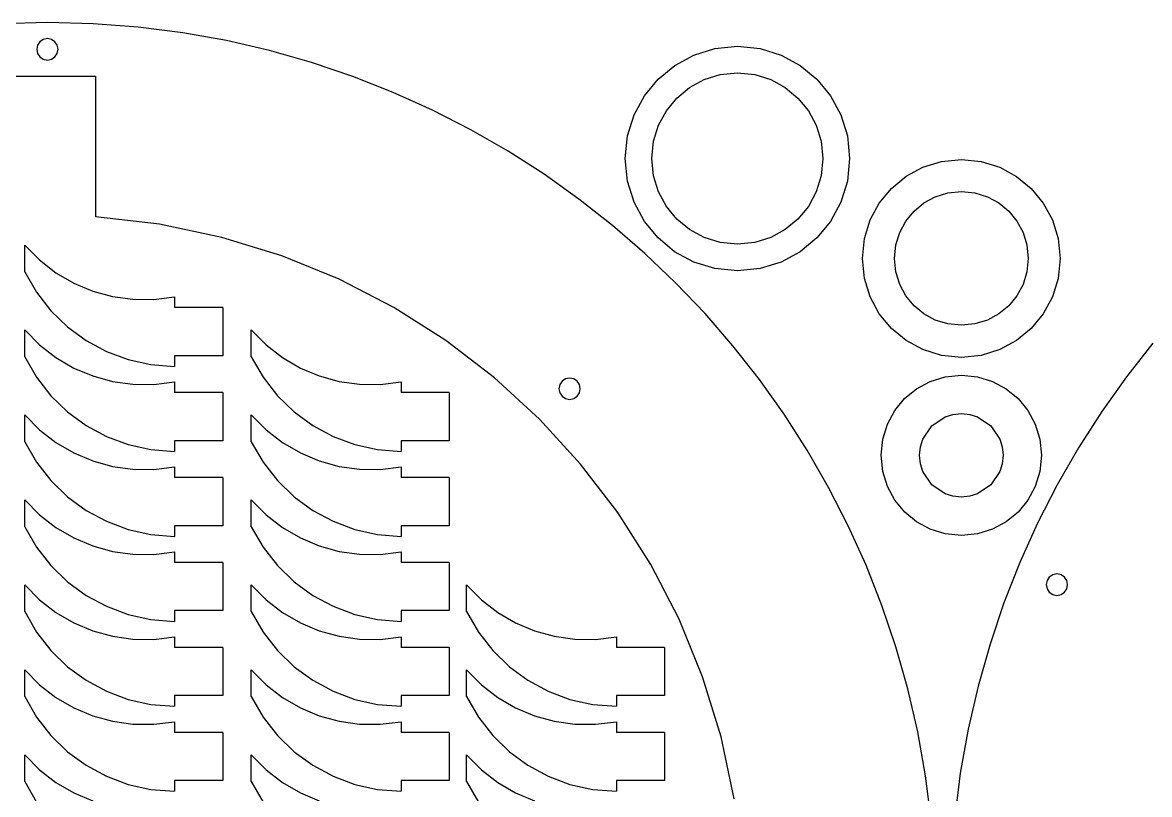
# Model space of a CAD drawing. Extents: x 107 to 494, y 46 to 792.
# Drawn here: x 207.6 to 312.9, y 557.1 to 629.3 of the extents above; entities that cross this region are included whole.
import ezdxf

# ---------------------------------------------------------------- set-up
doc = ezdxf.new("R2010")
doc.units = 0

msp = doc.modelspace()

# ---------------------------------------------------------------- linework, layer by layer
at = {"layer": 'Layer 1'}
for p, q in [((209.969, 629.256), (205.697834, 629.148001)), ((214.240175, 629.148001), (209.969, 629.256)), ((209.969, 629.256), (209.969, 629.256)), ((218.455279, 628.82748), (214.240175, 629.148001)), ((222.609097, 628.299653), (218.455279, 628.82748)), ((209.581371, 627.675875), (209.26515, 627.461253)), ((209.969, 627.756), (209.581371, 627.675875)), ((210.35663, 627.675985), (209.969, 627.756)), ((209.969, 627.756), (209.969, 627.756)), ((210.672855, 627.46135), (210.35663, 627.675985)), ((226.696414, 627.569734), (222.609097, 628.299653)), ((230.712015, 626.642938), (226.696414, 627.569734)), ((209.052114, 627.144011), (208.97404, 626.75603)), ((208.97404, 626.75603), (209.052114, 626.368)), ((209.26515, 627.461253), (209.052114, 627.144011)), ((210.885895, 627.144048), (210.672855, 627.46135)), ((210.96397, 626.75603), (210.885895, 627.144048)), ((210.885895, 626.368031), (210.96397, 626.75603)), ((234.650685, 625.524481), (230.712015, 626.642938)), ((270.350911, 626.221488), (272.319304, 626.835024)), ((272.319304, 626.835024), (274.433, 627.051)), ((274.433, 627.051), (276.54678, 626.835132)), ((276.54678, 626.835132), (278.515225, 626.221631)), ((209.052114, 626.368), (209.26515, 626.050687)), ((209.26515, 626.050687), (209.581371, 625.836039)), ((209.581371, 625.836039), (209.969, 625.756)), ((209.969, 625.756), (210.35663, 625.836132)), ((210.35663, 625.836132), (210.672855, 626.05077)), ((210.672855, 626.05077), (210.885895, 626.368031)), ((238.50721, 624.219578), (234.650685, 625.524481)), ((268.569901, 625.252526), (270.350911, 626.221488)), ((278.515225, 626.221631), (280.29626, 625.252649)), ((267.01835, 623.970275), (268.569901, 625.252526)), ((271.321322, 623.920026), (272.821803, 624.387073)), ((272.821803, 624.387073), (274.433, 624.55097)), ((274.433, 624.55097), (276.043964, 624.387172)), ((276.043964, 624.387172), (277.544269, 623.920199)), ((280.29626, 625.252649), (281.847811, 623.97034)), ((205.469, 624.256), (214.467, 624.256)), ((214.467, 624.256), (214.467, 611.101)), ((242.276373, 622.733444), (238.50721, 624.219578)), ((265.738337, 622.416871), (267.01835, 623.970275)), ((269.963646, 623.181955), (271.321322, 623.920026)), ((277.544269, 623.920199), (278.901821, 623.182187)), ((281.847811, 623.97034), (283.127805, 622.416857)), ((245.952961, 621.071293), (242.276373, 622.733444)), ((264.771939, 620.63445), (265.738337, 622.416871)), ((268.780867, 622.20499), (269.963646, 623.181955)), ((278.901821, 623.182187), (280.084525, 622.205269)), ((283.127805, 622.416857), (284.094167, 620.634354)), ((267.805077, 621.021257), (268.780867, 622.20499)), ((280.084525, 622.205269), (281.060287, 621.021579)), ((249.531758, 619.238341), (245.952961, 621.071293)), ((264.161234, 618.665148), (264.771939, 620.63445)), ((267.068365, 619.662884), (267.805077, 621.021257)), ((281.060287, 621.021579), (281.797014, 619.663251)), ((284.094167, 620.634354), (284.704823, 618.664984)), ((253.007548, 617.239803), (249.531758, 619.238341)), ((266.602822, 618.161999), (267.068365, 619.662884)), ((281.797014, 619.663251), (282.262609, 618.16242)), ((263.9483, 616.5511), (264.161234, 618.665148)), ((266.44054, 616.55073), (266.602822, 618.161999)), ((282.262609, 618.16242), (282.42498, 616.55122)), ((284.704823, 618.664984), (284.9177, 616.5509)), ((256.375118, 615.080895), (253.007548, 617.239803)), ((264.161177, 614.437065), (263.9483, 616.5511)), ((266.602912, 614.939467), (266.44054, 616.55073)), ((282.42498, 616.55122), (282.26271, 614.940032)), ((284.9177, 616.5509), (284.704767, 614.436844)), ((291.75448, 615.745077), (293.490801, 616.284065)), ((293.490801, 616.284065), (295.355, 616.472)), ((295.355, 616.472), (297.21655, 616.281228)), ((297.21655, 616.281228), (298.950062, 615.7404)), ((259.629252, 612.76683), (256.375118, 615.080895)), ((267.068539, 613.438609), (266.602912, 614.939467)), ((282.26271, 614.940032), (281.797201, 613.439209)), ((288.81426, 613.762729), (290.183234, 614.892234)), ((290.183234, 614.892234), (291.75448, 615.745077)), ((298.950062, 615.7404), (300.518499, 614.886622)), ((300.518499, 614.886622), (301.884823, 613.757)), ((264.771835, 612.467799), (264.161177, 614.437065)), ((284.704767, 614.436844), (284.094063, 612.467537)), ((262.764735, 610.302824), (259.629252, 612.76683)), ((267.805319, 612.080281), (267.068539, 613.438609)), ((281.797201, 613.439209), (281.06054, 612.080879)), ((287.684753, 612.393758), (288.81426, 613.762729)), ((291.860543, 612.404598), (292.9222, 612.980844)), ((292.9222, 612.980844), (294.095397, 613.345022)), ((294.095397, 613.345022), (295.355, 613.472)), ((295.355, 613.472), (296.614593, 613.345022)), ((296.614593, 613.345022), (297.787782, 612.980844)), ((297.787782, 612.980844), (298.849435, 612.404598)), ((301.884823, 613.757), (303.011997, 612.38864)), ((265.738198, 610.685419), (264.771835, 612.467799)), ((268.781153, 610.896609), (267.805319, 612.080281)), ((281.06054, 612.080879), (280.084814, 610.897165)), ((284.094063, 612.467537), (283.127666, 610.685116)), ((286.83191, 610.822516), (287.684753, 612.393758)), ((290.935556, 611.641417), (291.860543, 612.404598)), ((298.849435, 612.404598), (299.774418, 611.641417)), ((303.011997, 612.38864), (303.862984, 610.818647)), ((220.453307, 610.407852), (214.4689, 611.1001)), ((267.018192, 609.132046), (265.738198, 610.685419)), ((269.963938, 609.919719), (268.781153, 610.896609)), ((280.084814, 610.897165), (278.90211, 609.920195)), ((283.127666, 610.685116), (281.847654, 609.131714)), ((286.292927, 609.086198), (286.83191, 610.822516)), ((289.596126, 609.654782), (290.172373, 610.716435)), ((290.172373, 610.716435), (290.935556, 611.641417)), ((299.774418, 611.641417), (300.537598, 610.716435)), ((300.537598, 610.716435), (301.113844, 609.654782)), ((303.862984, 610.818647), (304.400748, 609.084129)), ((226.258174, 609.189521), (220.453307, 610.407852)), ((265.776352, 607.694092), (262.764735, 610.302824)), ((271.321575, 609.181737), (269.963938, 609.919719)), ((278.90211, 609.920195), (277.544515, 609.182093)), ((289.231948, 608.481593), (289.596126, 609.654782)), ((301.113844, 609.654782), (301.478022, 608.481593)), ((231.85875, 607.469862), (226.258174, 609.189521)), ((268.569744, 607.849799), (267.018192, 609.132046)), ((272.821962, 608.714788), (271.321575, 609.181737)), ((274.433, 608.551), (272.821962, 608.714788)), ((276.044116, 608.714986), (274.433, 608.551)), ((274.433, 608.551), (274.433, 608.551)), ((277.544515, 609.182093), (276.044116, 608.714986)), ((281.847654, 609.131714), (280.296104, 607.849466)), ((286.105, 607.222), (286.292927, 609.086198)), ((304.400748, 609.084129), (304.58825, 607.22219)), ((207.85, 605.973), (207.85, 608.473)), ((207.85, 608.473), (209.233883, 607.075949)), ((268.658887, 604.94585), (265.776352, 607.694092)), ((270.350779, 606.880795), (268.569744, 607.849799)), ((280.296104, 607.849466), (278.515093, 606.880508)), ((289.10497, 607.222), (289.231948, 608.481593)), ((301.478022, 608.481593), (301.605, 607.222)), ((209.233883, 607.075949), (210.769466, 605.888875)), ((237.230281, 605.273627), (231.85875, 607.469862)), ((272.319222, 606.267156), (270.350779, 606.880795)), ((278.515093, 606.880508), (276.546699, 606.266975)), ((286.292927, 605.357801), (286.105, 607.222)), ((289.231948, 605.962407), (289.10497, 607.222)), ((301.605, 607.222), (301.478022, 605.962407)), ((304.58825, 607.22219), (304.400807, 605.360239)), ((207.85, 605.973), (208.956336, 604.054779)), ((210.769466, 605.888875), (212.4332, 604.919918)), ((274.433, 606.051), (272.319222, 606.267156)), ((276.546699, 606.266975), (274.433, 606.051)), ((274.433, 606.051), (274.433, 606.051)), ((289.596126, 604.789218), (289.231948, 605.962407)), ((301.478022, 605.962407), (301.113844, 604.789218)), ((212.4332, 604.919918), (214.201539, 604.177222)), ((242.348014, 602.625568), (237.230281, 605.273627)), ((271.407127, 602.063312), (268.658887, 604.94585)), ((286.83191, 603.62148), (286.292927, 605.357801)), ((290.172373, 603.727565), (289.596126, 604.789218)), ((301.113844, 604.789218), (300.537598, 603.727565)), ((304.400807, 605.360239), (303.863098, 603.625709)), ((208.956336, 604.054779), (210.299761, 602.335281)), ((214.201539, 604.177222), (216.050935, 603.668929)), ((216.050935, 603.668929), (217.957842, 603.403179)), ((217.957842, 603.403179), (219.898713, 603.388116)), ((219.898713, 603.388116), (221.85, 603.63188)), ((221.85, 603.631), (221.85, 602.631)), ((287.684753, 602.050234), (286.83191, 603.62148)), ((290.935556, 602.802582), (290.172373, 603.727565)), ((300.537598, 603.727565), (299.774418, 602.802582)), ((303.863098, 603.625709), (303.012154, 602.055702)), ((210.299761, 602.335281), (211.853684, 600.831299)), ((226.35, 602.631), (221.85, 602.631)), ((226.35, 602.631), (226.35, 598.131)), ((247.187195, 599.55044), (242.348014, 602.625568)), ((291.860543, 602.039402), (290.935556, 602.802582)), ((299.774418, 602.802582), (298.849435, 602.039402)), ((274.015856, 599.051693), (271.407127, 602.063312)), ((288.81426, 600.68126), (287.684753, 602.050234)), ((292.9222, 601.463156), (291.860543, 602.039402)), ((294.095397, 601.098978), (292.9222, 601.463156)), ((297.787782, 601.463156), (296.614593, 601.098978)), ((298.849435, 602.039402), (297.787782, 601.463156)), ((303.012154, 602.055702), (301.885006, 600.687317)), ((207.85, 598.035), (207.85, 600.536)), ((207.85, 600.535), (209.233883, 599.137949)), ((211.853684, 600.831299), (213.591511, 599.559626)), ((229.017, 598.035), (229.017, 600.536)), ((229.017, 600.535), (230.400887, 599.137949)), ((290.183234, 599.551753), (288.81426, 600.68126)), ((295.355, 600.972), (294.095397, 601.098978)), ((296.614593, 601.098978), (295.355, 600.972)), ((295.355, 600.972), (295.355, 600.972)), ((301.885006, 600.687317), (300.518686, 599.557657)), ((209.233883, 599.137949), (210.769466, 597.950875)), ((213.591511, 599.559626), (215.486649, 598.537057)), ((230.400887, 599.137949), (231.936471, 597.950875)), ((251.723072, 596.072996), (247.187195, 599.55044)), ((291.75448, 598.69891), (290.183234, 599.551753)), ((300.518686, 599.557657), (298.950224, 598.703822)), ((313.243829, 599.295769), (310.78116, 596.160604)), ((207.85, 598.035), (208.956336, 596.116779)), ((215.486649, 598.537057), (217.512505, 597.780386)), ((226.35, 598.131), (221.85, 598.131)), ((221.85, 598.131), (221.85, 597.13)), ((229.017, 598.035), (230.123339, 596.116779)), ((276.479859, 595.916209), (274.015856, 599.051693)), ((293.490801, 598.159927), (291.75448, 598.69891)), ((295.355, 597.972), (293.490801, 598.159927)), ((297.216652, 598.162913), (295.355, 597.97203)), ((298.950224, 598.703822), (297.216652, 598.162913)), ((210.769466, 597.950875), (212.4332, 596.981918)), ((212.4332, 596.981918), (214.201539, 596.239222)), ((217.512505, 597.780386), (219.642487, 597.306405)), ((219.642487, 597.306405), (221.85, 597.13191)), ((231.936471, 597.950875), (233.600207, 596.981918)), ((233.600207, 596.981918), (235.368546, 596.239222)), ((295.355, 597.97203), (295.355, 597.972)), ((208.956336, 596.116779), (210.299761, 594.397281)), ((214.201539, 596.239222), (216.050935, 595.730929)), ((230.123339, 596.116779), (231.466767, 594.397281)), ((235.368546, 596.239222), (237.217942, 595.730929)), ((255.930891, 592.217987), (251.723072, 596.072996)), ((258.370458, 595.966871), (258.053309, 595.752404)), ((258.759, 596.046), (258.370458, 595.966871)), ((259.147537, 595.966761), (258.759, 596.046)), ((258.759, 596.046), (258.759, 596.046)), ((259.464683, 595.752299), (259.147537, 595.966761)), ((278.793921, 592.662074), (276.479859, 595.916209)), ((292.438485, 595.735878), (293.844837, 596.173962)), ((293.844837, 596.173962), (295.355, 596.32797)), ((295.355, 596.32797), (296.865033, 596.174023)), ((296.865033, 596.174023), (298.271306, 595.736004)), ((310.78116, 596.160604), (308.468384, 592.906887)), ((216.050935, 595.730929), (217.957842, 595.465179)), ((217.957842, 595.465179), (219.898713, 595.450116)), ((219.898713, 595.450116), (221.85, 595.69388)), ((221.85, 595.694), (221.85, 594.694)), ((237.217942, 595.730929), (239.124848, 595.465179)), ((239.124848, 595.465179), (241.065716, 595.450116)), ((241.065716, 595.450116), (243.017, 595.69388)), ((243.017, 595.694), (243.017, 594.694)), ((257.839553, 595.434727), (257.76119, 595.04597)), ((257.76119, 595.04597), (257.839553, 594.657278)), ((258.053309, 595.752404), (257.839553, 595.434727)), ((259.678437, 595.434679), (259.464683, 595.752299)), ((259.7568, 595.04597), (259.678437, 595.434679)), ((259.678437, 594.657218), (259.7568, 595.04597)), ((290.05748, 594.127912), (291.166011, 595.043826)), ((291.166011, 595.043826), (292.438485, 595.735878)), ((298.271306, 595.736004), (299.543744, 595.044015)), ((299.543744, 595.044015), (300.652275, 594.128161)), ((210.299761, 594.397281), (211.853684, 592.893299)), ((226.35, 594.694), (221.85, 594.694)), ((226.35, 594.694), (226.35, 590.193)), ((231.466767, 594.397281), (233.020691, 592.893299)), ((247.517, 594.694), (243.017, 594.694)), ((247.517, 594.694), (247.517, 590.193)), ((257.839553, 594.657278), (258.053309, 594.339668)), ((258.053309, 594.339668), (258.370458, 594.125208)), ((258.370458, 594.125208), (258.759, 594.04597)), ((258.759, 594.04597), (259.147537, 594.125094)), ((259.147537, 594.125094), (259.464683, 594.339551)), ((259.464683, 594.339551), (259.678437, 594.657218)), ((289.142959, 593.018245), (290.05748, 594.127912)), ((300.652275, 594.128161), (301.566824, 593.018548)), ((211.853684, 592.893299), (213.591511, 591.621626)), ((233.020691, 592.893299), (234.758519, 591.621626)), ((288.452515, 591.744931), (289.142959, 593.018245)), ((301.566824, 593.018548), (302.257317, 591.745278)), ((308.468384, 592.906887), (306.310709, 589.53983)), ((207.85, 590.098), (207.85, 592.598)), ((207.85, 592.598), (209.233883, 591.200949)), ((229.017, 590.098), (229.017, 592.598)), ((229.017, 592.598), (230.400887, 591.200949)), ((259.7859, 588.010169), (255.930891, 592.217987)), ((280.952827, 589.294504), (278.793921, 592.662074)), ((288.016213, 590.338077), (288.452515, 591.744931)), ((292.597281, 591.585684), (293.836937, 592.42149)), ((293.836937, 592.42149), (294.569009, 592.648744)), ((294.569009, 592.648744), (295.355, 592.72799)), ((295.355, 592.72799), (296.140981, 592.648744)), ((296.140981, 592.648744), (296.873045, 592.42149)), ((296.873045, 592.42149), (298.112692, 591.585684)), ((302.257317, 591.745278), (302.69368, 590.338458)), ((209.233883, 591.200949), (210.769466, 590.013875)), ((213.591511, 591.621626), (215.486649, 590.599057)), ((230.400887, 591.200949), (231.936471, 590.013875)), ((234.758519, 591.621626), (236.653656, 590.599057)), ((291.761487, 590.346023), (292.597281, 591.585684)), ((298.112692, 591.585684), (298.948483, 590.346023)), ((207.85, 590.098), (208.956336, 588.179779)), ((210.769466, 590.013875), (212.4332, 589.044918)), ((215.486649, 590.599057), (217.512505, 589.842386)), ((217.512505, 589.842386), (219.642487, 589.368405)), ((226.35, 590.193), (221.85, 590.193)), ((221.85, 590.193), (221.85, 589.193)), ((229.017, 590.098), (230.123339, 588.179779)), ((231.936471, 590.013875), (233.600207, 589.044918)), ((236.653656, 590.599057), (238.679511, 589.842386)), ((238.679511, 589.842386), (240.80949, 589.368405)), ((247.517, 590.193), (243.017, 590.193)), ((243.017, 590.193), (243.017, 589.193)), ((287.86412, 588.82779), (288.016213, 590.338077)), ((291.45501, 588.82796), (291.534243, 589.613951)), ((291.534243, 589.613951), (291.761487, 590.346023)), ((298.948483, 590.346023), (299.175727, 589.613951)), ((299.175727, 589.613951), (299.25496, 588.82796)), ((302.69368, 590.338458), (302.84584, 588.82819)), ((212.4332, 589.044918), (214.201539, 588.302222)), ((219.642487, 589.368405), (221.85, 589.19391)), ((233.600207, 589.044918), (235.368546, 588.302222)), ((240.80949, 589.368405), (243.017, 589.19391)), ((282.951361, 585.818713), (280.952827, 589.294504)), ((288.016283, 587.317531), (287.86412, 588.82779)), ((291.534243, 588.041979), (291.45501, 588.82796)), ((299.25496, 588.82796), (299.175727, 588.041979)), ((302.84584, 588.82819), (302.693751, 587.3179)), ((306.310709, 589.53983), (304.313345, 586.064647)), ((208.956336, 588.179779), (210.299761, 586.460281)), ((214.201539, 588.302222), (216.050935, 587.793929)), ((216.050935, 587.793929), (217.957842, 587.528179)), ((217.957842, 587.528179), (219.898713, 587.513116)), ((219.898713, 587.513116), (221.85, 587.75688)), ((221.85, 587.756), (221.85, 586.756)), ((230.123339, 588.179779), (231.466767, 586.460281)), ((235.368546, 588.302222), (237.217942, 587.793929)), ((237.217942, 587.793929), (239.124848, 587.528179)), ((239.124848, 587.528179), (241.065716, 587.513116)), ((241.065716, 587.513116), (243.017, 587.75688)), ((243.017, 587.756), (243.017, 586.756)), ((263.263345, 583.474292), (259.7859, 588.010169)), ((291.761487, 587.309915), (291.534243, 588.041979)), ((299.175727, 588.041979), (298.948483, 587.309915)), ((210.299761, 586.460281), (211.853684, 584.956299)), ((226.35, 586.756), (221.85, 586.756)), ((226.35, 586.756), (226.35, 582.256)), ((231.466767, 586.460281), (233.020691, 584.956299)), ((247.517, 586.756), (243.017, 586.756)), ((247.517, 586.756), (247.517, 582.256)), ((288.45265, 585.910713), (288.016283, 587.317531)), ((292.597281, 586.070267), (291.761487, 587.309915)), ((298.948483, 587.309915), (298.112692, 586.070267)), ((302.693751, 587.3179), (302.257452, 585.911043)), ((284.78431, 582.239917), (282.951361, 585.818713)), ((289.143146, 584.637442), (288.45265, 585.910713)), ((293.836937, 585.234477), (292.597281, 586.070267)), ((298.112692, 586.070267), (296.873045, 585.234477)), ((302.257452, 585.911043), (301.56701, 584.637727)), ((304.313345, 586.064647), (302.481499, 582.486547)), ((207.85, 582.16), (207.85, 584.661)), ((207.85, 584.66), (209.233883, 583.262949)), ((211.853684, 584.956299), (213.591511, 583.684626)), ((229.017, 582.16), (229.017, 584.661)), ((229.017, 584.66), (230.400887, 583.262949)), ((233.020691, 584.956299), (234.758519, 583.684626)), ((290.057698, 583.527825), (289.143146, 584.637442)), ((294.569009, 585.007233), (293.836937, 585.234477)), ((295.355, 584.928), (294.569009, 585.007233)), ((296.140981, 585.007233), (295.355, 584.928)), ((295.355, 584.928), (295.355, 584.928)), ((296.873045, 585.234477), (296.140981, 585.007233)), ((301.56701, 584.637727), (300.652492, 583.528059)), ((213.591511, 583.684626), (215.486649, 582.662057)), ((234.758519, 583.684626), (236.653656, 582.662057)), ((266.338473, 578.635112), (263.263345, 583.474292)), ((291.166232, 582.611966), (290.057698, 583.527825)), ((300.652492, 583.528059), (299.543966, 582.612145)), ((209.233883, 583.262949), (210.769466, 582.075875)), ((215.486649, 582.662057), (217.512505, 581.905386)), ((226.35, 582.256), (221.85, 582.256)), ((221.85, 582.256), (221.85, 581.255)), ((230.400887, 583.262949), (231.936471, 582.075875)), ((236.653656, 582.662057), (238.679511, 581.905386)), ((247.517, 582.256), (243.017, 582.256)), ((243.017, 582.256), (243.017, 581.255)), ((286.446458, 578.563331), (284.78431, 582.239917)), ((292.438677, 581.919972), (291.166232, 582.611966)), ((299.543966, 582.612145), (298.271497, 581.920092)), ((302.481499, 582.486547), (300.82038, 578.810744)), ((207.85, 582.16), (208.956336, 580.241779)), ((210.769466, 582.075875), (212.4332, 581.106918)), ((217.512505, 581.905386), (219.642487, 581.431405)), ((219.642487, 581.431405), (221.85, 581.25691)), ((229.017, 582.16), (230.123339, 580.241779)), ((231.936471, 582.075875), (233.600207, 581.106918)), ((238.679511, 581.905386), (240.80949, 581.431405)), ((240.80949, 581.431405), (243.017, 581.25691)), ((293.844957, 581.481948), (292.438677, 581.919972)), ((295.355, 581.328), (293.844957, 581.481948)), ((296.865153, 581.482008), (295.355, 581.328)), ((295.355, 581.328), (295.355, 581.328)), ((298.271497, 581.920092), (296.865153, 581.482008)), ((208.956336, 580.241779), (210.299761, 578.522281)), ((212.4332, 581.106918), (214.201539, 580.364222)), ((214.201539, 580.364222), (216.050935, 579.855929)), ((230.123339, 580.241779), (231.466767, 578.522281)), ((233.600207, 581.106918), (235.368546, 580.364222)), ((235.368546, 580.364222), (237.217942, 579.855929)), ((216.050935, 579.855929), (217.957842, 579.590179)), ((217.957842, 579.590179), (219.898713, 579.575116)), ((219.898713, 579.575116), (221.85, 579.81888)), ((221.85, 579.819), (221.85, 578.819)), ((237.217942, 579.855929), (239.124848, 579.590179)), ((239.124848, 579.590179), (241.065716, 579.575116)), ((241.065716, 579.575116), (243.017, 579.81888)), ((243.017, 579.819), (243.017, 578.819)), ((210.299761, 578.522281), (211.853684, 577.018299)), ((226.35, 578.819), (221.85, 578.819)), ((226.35, 578.819), (226.35, 574.318)), ((231.466767, 578.522281), (233.020691, 577.018299)), ((247.517, 578.819), (243.017, 578.819)), ((247.517, 578.819), (247.517, 574.318)), ((268.986531, 573.51738), (266.338473, 578.635112)), ((287.932589, 574.79417), (286.446458, 578.563331)), ((300.82038, 578.810744), (299.335196, 575.042448)), ((211.853684, 577.018299), (213.591511, 575.746626)), ((233.020691, 577.018299), (234.758519, 575.746626)), ((303.357581, 577.136256), (303.279, 576.747)), ((303.571884, 577.454116), (303.357581, 577.136256)), ((303.889744, 577.668419), (303.571884, 577.454116)), ((304.279, 577.747), (303.889744, 577.668419)), ((304.668243, 577.668419), (304.279, 577.747)), ((304.279, 577.747), (304.279, 577.747)), ((304.986105, 577.454116), (304.668243, 577.668419)), ((305.200414, 577.136256), (304.986105, 577.454116)), ((305.279, 576.747), (305.200414, 577.136256)), ((207.85, 574.223), (207.85, 576.723)), ((207.85, 576.723), (209.233883, 575.325949)), ((229.017, 574.223), (229.017, 576.723)), ((229.017, 576.723), (230.400887, 575.325949)), ((249.125, 574.223), (249.125, 576.723)), ((249.125, 576.723), (250.508884, 575.325949)), ((303.279, 576.747), (303.357581, 576.357761)), ((303.357581, 576.357761), (303.571884, 576.039899)), ((303.571884, 576.039899), (303.889744, 575.825587)), ((304.668243, 575.825587), (304.986105, 576.039899)), ((304.986105, 576.039899), (305.200414, 576.357761)), ((305.200414, 576.357761), (305.279, 576.747)), ((209.233883, 575.325949), (210.769466, 574.138875)), ((213.591511, 575.746626), (215.486649, 574.724057)), ((230.400887, 575.325949), (231.936471, 574.138875)), ((234.758519, 575.746626), (236.653656, 574.724057)), ((250.508884, 575.325949), (252.044467, 574.138875)), ((299.335196, 575.042448), (298.031155, 571.186873)), ((303.889744, 575.825587), (304.279, 575.747)), ((304.279, 575.747), (304.668243, 575.825587)), ((207.85, 574.223), (208.956336, 572.304779)), ((210.769466, 574.138875), (212.4332, 573.169918)), ((215.486649, 574.724057), (217.512505, 573.967386)), ((217.512505, 573.967386), (219.642487, 573.493405)), ((226.35, 574.318), (221.85, 574.318)), ((221.85, 574.318), (221.85, 573.318)), ((229.017, 574.223), (230.123339, 572.304779)), ((231.936471, 574.138875), (233.600207, 573.169918)), ((236.653656, 574.724057), (238.679511, 573.967386)), ((238.679511, 573.967386), (240.80949, 573.493405)), ((247.517, 574.318), (243.017, 574.318)), ((243.017, 574.318), (243.017, 573.318)), ((249.125, 574.223), (250.231336, 572.304779)), ((252.044467, 574.138875), (253.708203, 573.169918)), ((289.23749, 570.937648), (287.932589, 574.79417)), ((212.4332, 573.169918), (214.201539, 572.427222)), ((219.642487, 573.493405), (221.85, 573.31891)), ((233.600207, 573.169918), (235.368546, 572.427222)), ((240.80949, 573.493405), (243.017, 573.31891)), ((253.708203, 573.169918), (255.476542, 572.427222)), ((271.182766, 568.145849), (268.986531, 573.51738)), ((208.956336, 572.304779), (210.299761, 570.585281)), ((214.201539, 572.427222), (216.050935, 571.918929)), ((216.050935, 571.918929), (217.957842, 571.653179)), ((219.898713, 571.638116), (221.85, 571.88188)), ((221.85, 571.881), (221.85, 570.881)), ((230.123339, 572.304779), (231.466767, 570.585281)), ((235.368546, 572.427222), (237.217942, 571.918929)), ((237.217942, 571.918929), (239.124848, 571.653179)), ((241.065716, 571.638116), (243.017, 571.88188)), ((243.017, 571.881), (243.017, 570.881)), ((250.231336, 572.304779), (251.574763, 570.585281)), ((255.476542, 572.427222), (257.32594, 571.918929)), ((257.32594, 571.918929), (259.232847, 571.653179)), ((261.173716, 571.638116), (263.125, 571.88188)), ((263.125, 571.881), (263.125, 570.881)), ((217.957842, 571.653179), (219.898713, 571.638116)), ((226.35, 570.881), (221.85, 570.881)), ((226.35, 570.881), (226.35, 566.381)), ((239.124848, 571.653179), (241.065716, 571.638116)), ((247.517, 570.881), (243.017, 570.881)), ((247.517, 570.881), (247.517, 566.381)), ((259.232847, 571.653179), (261.173716, 571.638116)), ((267.625, 570.881), (263.125, 570.881)), ((267.625, 570.881), (267.625, 566.381)), ((290.355944, 566.998982), (289.23749, 570.937648)), ((298.031155, 571.186873), (296.913467, 567.249229)), ((210.299761, 570.585281), (211.853684, 569.081299)), ((231.466767, 570.585281), (233.020691, 569.081299)), ((251.574763, 570.585281), (253.128687, 569.081299)), ((207.85, 566.285), (207.85, 568.786)), ((207.85, 568.785), (209.233883, 567.387949)), ((211.853684, 569.081299), (213.591511, 567.809626)), ((229.017, 566.285), (229.017, 568.786)), ((229.017, 568.785), (230.400887, 567.387949)), ((233.020691, 569.081299), (234.758519, 567.809626)), ((249.125, 566.285), (249.125, 568.786)), ((249.125, 568.785), (250.508884, 567.387949)), ((253.128687, 569.081299), (254.866515, 567.809626)), ((213.591511, 567.809626), (215.486649, 566.787057)), ((234.758519, 567.809626), (236.653656, 566.787057)), ((254.866515, 567.809626), (256.761654, 566.787057)), ((272.902424, 562.545274), (271.182766, 568.145849)), ((209.233883, 567.387949), (210.769466, 566.200875)), ((215.486649, 566.787057), (217.512505, 566.030386)), ((230.400887, 567.387949), (231.936471, 566.200875)), ((236.653656, 566.787057), (238.679511, 566.030386)), ((250.508884, 567.387949), (252.044467, 566.200875)), ((256.761654, 566.787057), (258.78751, 566.030386)), ((291.282738, 562.983385), (290.355944, 566.998982)), ((296.913467, 567.249229), (295.987339, 563.234729)), ((207.85, 566.285), (208.956336, 564.366779)), ((210.769466, 566.200875), (212.4332, 565.231918)), ((217.512505, 566.030386), (219.642487, 565.556405)), ((219.642487, 565.556405), (221.85, 565.38191)), ((226.35, 566.381), (221.85, 566.381)), ((221.85, 566.381), (221.85, 565.38)), ((229.017, 566.285), (230.123339, 564.366779)), ((231.936471, 566.200875), (233.600207, 565.231918)), ((238.679511, 566.030386), (240.80949, 565.556405)), ((240.80949, 565.556405), (243.017, 565.38191)), ((247.517, 566.381), (243.017, 566.381)), ((243.017, 566.381), (243.017, 565.38)), ((249.125, 566.285), (250.231336, 564.366779)), ((252.044467, 566.200875), (253.708203, 565.231918)), ((258.78751, 566.030386), (260.91749, 565.556405)), ((260.91749, 565.556405), (263.125, 565.38191)), ((267.625, 566.381), (263.125, 566.381)), ((263.125, 566.381), (263.125, 565.38)), ((208.956336, 564.366779), (210.299761, 562.647281)), ((212.4332, 565.231918), (214.201539, 564.489222)), ((214.201539, 564.489222), (216.050935, 563.980929)), ((230.123339, 564.366779), (231.466767, 562.647281)), ((233.600207, 565.231918), (235.368546, 564.489222)), ((235.368546, 564.489222), (237.217942, 563.980929)), ((250.231336, 564.366779), (251.574763, 562.647281)), ((253.708203, 565.231918), (255.476542, 564.489222)), ((255.476542, 564.489222), (257.32594, 563.980929)), ((216.050935, 563.980929), (217.957842, 563.715179)), ((217.957842, 563.715179), (219.898713, 563.700116)), ((219.898713, 563.700116), (221.85, 563.94388)), ((221.85, 563.944), (221.85, 562.944)), ((237.217942, 563.980929), (239.124848, 563.715179)), ((239.124848, 563.715179), (241.065716, 563.700116)), ((241.065716, 563.700116), (243.017, 563.94388)), ((243.017, 563.944), (243.017, 562.944)), ((257.32594, 563.980929), (259.232847, 563.715179)), ((259.232847, 563.715179), (261.173716, 563.700116)), ((261.173716, 563.700116), (263.125, 563.94388)), ((263.125, 563.944), (263.125, 562.944)), ((210.299761, 562.647281), (211.853684, 561.143299)), ((226.35, 562.944), (221.85, 562.944)), ((226.35, 562.944), (226.35, 558.443)), ((231.466767, 562.647281), (233.020691, 561.143299)), ((247.517, 562.944), (243.017, 562.944)), ((247.517, 562.944), (247.517, 558.443)), ((251.574763, 562.647281), (253.128687, 561.143299)), ((267.625, 562.944), (263.125, 562.944)), ((267.625, 562.944), (267.625, 558.443)), ((274.120753, 556.740407), (272.902424, 562.545274)), ((292.012655, 558.896074), (291.282738, 562.983385)), ((295.987339, 563.234729), (295.25798, 559.148584)), ((207.85, 558.348), (207.85, 560.848)), ((207.85, 560.848), (209.233883, 559.450949)), ((211.853684, 561.143299), (213.591511, 559.871626)), ((229.017, 558.348), (229.017, 560.848)), ((229.017, 560.848), (230.400887, 559.450949)), ((233.020691, 561.143299), (234.758519, 559.871626)), ((249.125, 558.348), (249.125, 560.848)), ((249.125, 560.848), (250.508884, 559.450949)), ((253.128687, 561.143299), (254.866515, 559.871626)), ((209.233883, 559.450949), (210.769466, 558.263875)), ((213.591511, 559.871626), (215.486649, 558.849057)), ((230.400887, 559.450949), (231.936471, 558.263875)), ((234.758519, 559.871626), (236.653656, 558.849057)), ((250.508884, 559.450949), (252.044467, 558.263875)), ((254.866515, 559.871626), (256.761654, 558.849057)), ((295.25798, 559.148584), (294.730598, 554.996006)), ((207.85, 558.348), (208.956336, 556.429779)), ((210.769466, 558.263875), (212.4332, 557.294918)), ((215.486649, 558.849057), (217.512505, 558.092386)), ((217.512505, 558.092386), (219.642487, 557.618405)), ((226.35, 558.443), (221.85, 558.443)), ((221.85, 558.443), (221.85, 557.443)), ((229.017, 558.348), (230.123339, 556.429779)), ((231.936471, 558.263875), (233.600207, 557.294918)), ((236.653656, 558.849057), (238.679511, 558.092386)), ((238.679511, 558.092386), (240.80949, 557.618405)), ((247.517, 558.443), (243.017, 558.443)), ((243.017, 558.443), (243.017, 557.443)), ((249.125, 558.348), (250.231336, 556.429779)), ((252.044467, 558.263875), (253.708203, 557.294918)), ((256.761654, 558.849057), (258.78751, 558.092386)), ((258.78751, 558.092386), (260.91749, 557.618405)), ((267.625, 558.443), (263.125, 558.443)), ((263.125, 558.443), (263.125, 557.443)), ((292.540481, 554.742262), (292.012655, 558.896074)), ((212.4332, 557.294918), (214.201539, 556.552222)), ((219.642487, 557.618405), (221.85, 557.44391)), ((233.600207, 557.294918), (235.368546, 556.552222)), ((240.80949, 557.618405), (243.017, 557.44391)), ((253.708203, 557.294918), (255.476542, 556.552222)), ((260.91749, 557.618405), (263.125, 557.44391))]:
    msp.add_line(p, q, dxfattribs=at)

doc.saveas('drawing.dxf')
